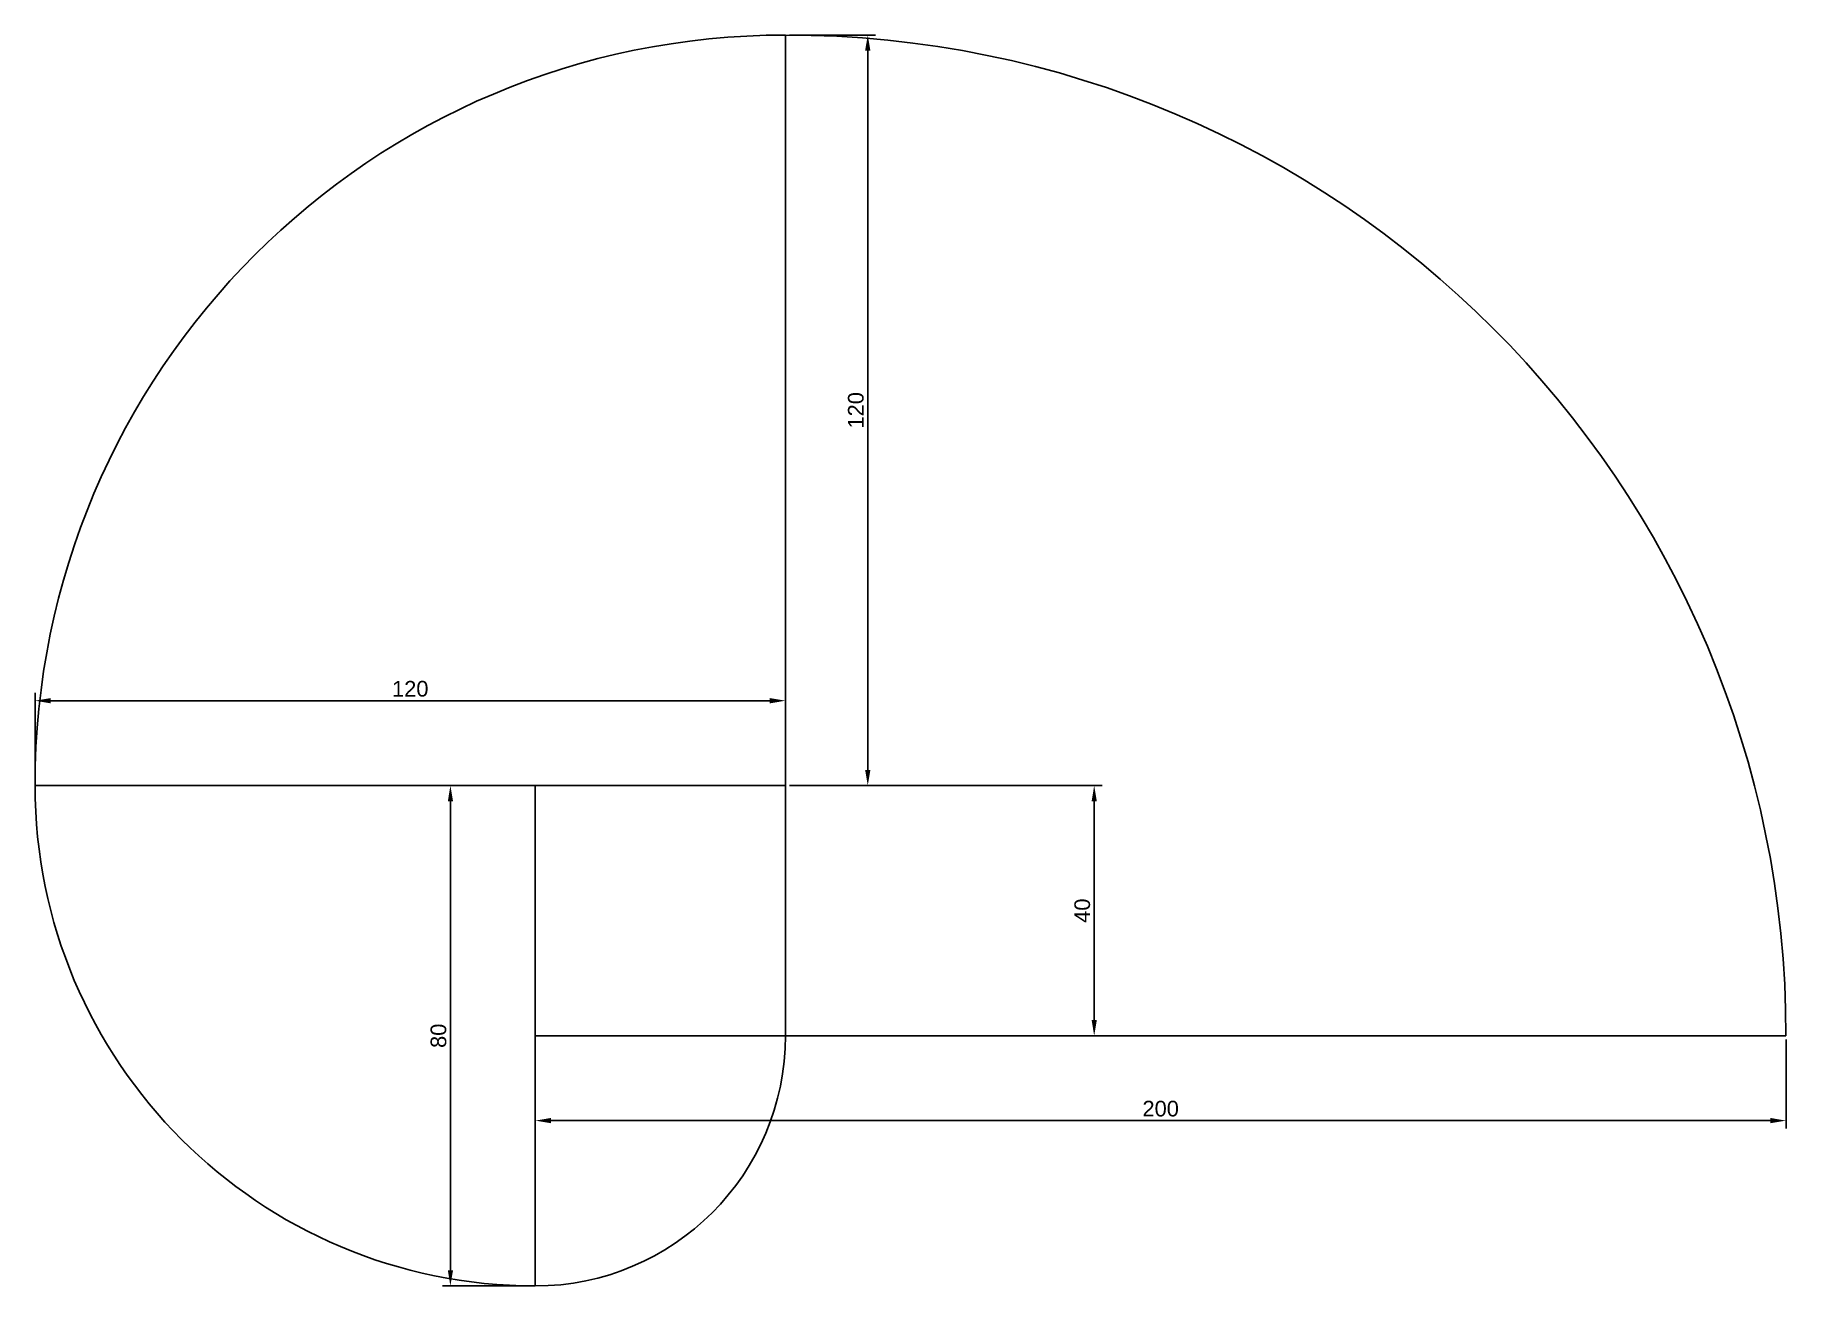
# Model space of a CAD drawing. Header units: millimetres. Extents: x 357 to 637, y 115 to 315.
import ezdxf

# ---------------------------------------------------------------- set-up
doc = ezdxf.new("R2010")
doc.units = ezdxf.units.MM
doc.styles.get("Standard").update_dxf_attribs({"font": 'arial.ttf'})
doc.dimstyles.new('ISO-25', dxfattribs={"dimtxt": 2.5, "dimasz": 2.5, "dimexe": 1.25, "dimexo": 0.625, "dimtad": 1, "dimtxsty": 'Standard', "dimcen": 2.5, "dimadec": 0, "dimazin": 0, "dimtfac": 1, "dimtmove": 0, "dimatfit": 3, "dimfxl": 1, "dimarcsym": 0})

# ---------------------------------------------------------------- blocks, each defined once
blk = doc.blocks.new('*D8')
at = {"color": 0, "lineweight": -2, "transparency": 16777216}
for p, q in [((477.91, 314.93), (491.7, 314.93)), ((490.45, 197.43), (490.45, 312.43)), ((477.91, 194.93), (491.7, 194.93))]:
    blk.add_line(p, q, dxfattribs=at)
at = {"color": 0, "transparency": 16777216}
for points in [[(490.03, 312.43), (490.87, 312.43), (490.45, 314.93)], [(490.03, 197.43), (490.87, 197.43), (490.45, 194.93)]]:
    blk.add_solid(points, dxfattribs=at)
at = {"layer": 'Defpoints', "color": 0, "transparency": 16777216}
for p in [(477.29, 314.93), (490.45, 314.93), (477.29, 194.93)]:
    blk.add_point(p, dxfattribs=at)
at = {"color": 0, "transparency": 16777216, "insert": (488.55, 254.93), "char_height": 2.5, "attachment_point": 5, "rotation": 90}
blk.add_mtext('120', dxfattribs=at)
blk = doc.blocks.new('*D9')
at = {"color": 0, "lineweight": -2, "transparency": 16777216}
for p, q in [((357.29, 195.56), (357.29, 209.75)), ((474.79, 208.5), (359.79, 208.5)), ((477.29, 195.56), (477.29, 209.75))]:
    blk.add_line(p, q, dxfattribs=at)
at = {"color": 0, "transparency": 16777216}
for points in [[(359.79, 208.92), (359.79, 208.08), (357.29, 208.5)], [(474.79, 208.92), (474.79, 208.08), (477.29, 208.5)]]:
    blk.add_solid(points, dxfattribs=at)
at = {"layer": 'Defpoints', "color": 0, "transparency": 16777216}
for p in [(357.29, 208.5), (357.29, 194.93), (477.29, 194.93)]:
    blk.add_point(p, dxfattribs=at)
at = {"color": 0, "transparency": 16777216, "insert": (417.29, 210.4), "char_height": 2.5, "attachment_point": 5}
blk.add_mtext('120', dxfattribs=at)
blk = doc.blocks.new('*D10')
at = {"color": 0, "lineweight": -2, "transparency": 16777216}
for p, q in [((436.66, 194.93), (422.46, 194.93)), ((423.71, 117.43), (423.71, 192.43)), ((436.66, 114.93), (422.46, 114.93))]:
    blk.add_line(p, q, dxfattribs=at)
at = {"color": 0, "transparency": 16777216}
for points in [[(423.3, 192.43), (424.13, 192.43), (423.71, 194.93)], [(423.3, 117.43), (424.13, 117.43), (423.71, 114.93)]]:
    blk.add_solid(points, dxfattribs=at)
at = {"layer": 'Defpoints', "color": 0, "transparency": 16777216}
for p in [(423.71, 194.93), (437.29, 194.93), (437.29, 114.93)]:
    blk.add_point(p, dxfattribs=at)
at = {"color": 0, "transparency": 16777216, "insert": (421.81, 154.93), "char_height": 2.5, "attachment_point": 5, "rotation": 90}
blk.add_mtext('80', dxfattribs=at)
blk = doc.blocks.new('*D11')
at = {"color": 0, "lineweight": -2, "transparency": 16777216}
for p, q in [((437.29, 154.31), (437.29, 140.12)), ((637.29, 154.31), (637.29, 140.12)), ((439.79, 141.37), (634.79, 141.37))]:
    blk.add_line(p, q, dxfattribs=at)
at = {"color": 0, "transparency": 16777216}
for points in [[(439.79, 141.79), (439.79, 140.95), (437.29, 141.37)], [(634.79, 141.79), (634.79, 140.95), (637.29, 141.37)]]:
    blk.add_solid(points, dxfattribs=at)
at = {"layer": 'Defpoints', "color": 0, "transparency": 16777216}
for p in [(437.29, 154.93), (637.29, 154.93), (637.29, 141.37)]:
    blk.add_point(p, dxfattribs=at)
at = {"color": 0, "transparency": 16777216, "insert": (537.29, 143.27), "char_height": 2.5, "attachment_point": 5}
blk.add_mtext('200', dxfattribs=at)
blk = doc.blocks.new('*D12')
at = {"color": 0, "lineweight": -2, "transparency": 16777216}
for p, q in [((477.91, 194.93), (527.91, 194.93)), ((526.66, 192.43), (526.66, 157.43)), ((477.91, 154.93), (527.91, 154.93))]:
    blk.add_line(p, q, dxfattribs=at)
at = {"color": 0, "transparency": 16777216}
for points in [[(526.25, 192.43), (527.08, 192.43), (526.66, 194.93)], [(526.25, 157.43), (527.08, 157.43), (526.66, 154.93)]]:
    blk.add_solid(points, dxfattribs=at)
at = {"layer": 'Defpoints', "color": 0, "transparency": 16777216}
for p in [(477.29, 194.93), (477.29, 154.93), (526.66, 154.93)]:
    blk.add_point(p, dxfattribs=at)
at = {"color": 0, "transparency": 16777216, "insert": (524.76, 174.93), "char_height": 2.5, "attachment_point": 5, "rotation": 90}
blk.add_mtext('40', dxfattribs=at)

msp = doc.modelspace()

# ---------------------------------------------------------------- linework, layer by layer
for p, q in [((477.285, 194.93), (477.285, 314.93)), ((437.285, 194.93), (357.285, 194.93)), ((437.285, 154.93), (437.285, 114.93)), ((477.285, 154.93), (637.285, 154.93))]:
    msp.add_line(p, q)
msp.add_lwpolyline([(437.285, 194.93), (477.285, 194.93), (477.285, 154.93), (437.285, 154.93)], close=True)
for centre, radius, start, end in [((477.285, 194.93), 120, 90, 180), ((477.285, 154.93), 160, 0, 90), ((437.285, 194.93), 80, 180, 270), ((437.285, 154.93), 40, 270, 0)]:
    msp.add_arc(centre, radius, start, end)

# ---------------------------------------------------------------- dimensions: what is measured, and where the dimension line sits
for base, p1, p2, picture, middle in [((490.449, 314.93), (477.285, 194.93), (477.285, 314.93), '*D8', (488.548, 254.93)), ((423.714, 194.93), (437.285, 114.93), (437.285, 194.93), '*D10', (421.813, 154.93)), ((526.662, 154.93), (477.285, 194.93), (477.285, 154.93), '*D12', (524.761, 174.93))]:
    dim = msp.add_linear_dim(base=base, p1=p1, p2=p2, angle=90, dimstyle='ISO-25')
    dim.commit()
    dim.dimension.update_dxf_attribs({"geometry": picture, "text_midpoint": middle})
for base, p1, p2, picture, middle in [((357.285, 208.5), (477.285, 194.93), (357.285, 194.93), '*D9', (417.285, 210.401)), ((637.285, 141.369), (437.285, 154.93), (637.285, 154.93), '*D11', (537.285, 143.271))]:
    dim = msp.add_linear_dim(base=base, p1=p1, p2=p2, dimstyle='ISO-25')
    dim.commit()
    dim.dimension.update_dxf_attribs({"geometry": picture, "text_midpoint": middle})

doc.saveas('drawing.dxf')
